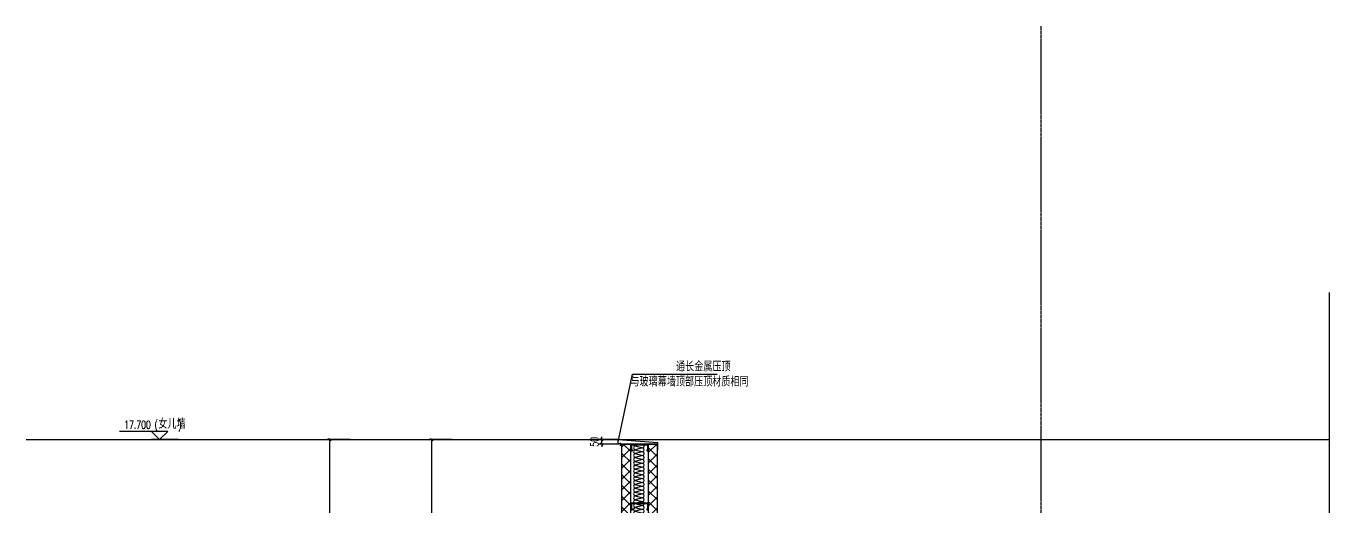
# Model space of a CAD drawing. Extents: x -1899985 to 1774885, y 556286 to 2175695.
# Drawn here: x -1020304 to -1005714, y 585208 to 590567 of the extents above; entities that cross this region are included whole.
import ezdxf

# ---------------------------------------------------------------- set-up
doc = ezdxf.new("R2010")
doc.units = 0
doc.header["$LTSCALE"] = 10
doc.header["$MEASUREMENT"] = 0
doc.linetypes.add('20剖面图$0$__DASH', pattern=[0.35, 0.25, -0.1])
doc.linetypes.add('20剖面图$0$DOTE', pattern=[2.42, 2, -0.2, 0.02, -0.2])
doc.layers.get('Defpoints').update_dxf_attribs({"color": 210})
for name, color, linetype in [('20剖面图$0$A-AXIS-D', 1, 'Continuous'), ('20剖面图$0$A-AXIS-DOTE', 14, '20剖面图$0$DOTE'), ('20剖面图$0$A-HATCH-2', 251, 'Continuous'), ('20剖面图$0$A-LIN-V', 9, 'Continuous'), ('20剖面图$0$AS-WALL', 40, 'Continuous'), ('20剖面图$0$DIM_ELEV', 3, 'Continuous'), ('20剖面图$0$DIM_SYMB', 3, 'Continuous'), ('20剖面图$0$PUB_HATCH', 8, 'Continuous'), ('20剖面图$0$PUB_TEXT', 7, 'Continuous'), ('A-AXIS-DP', 126, 'Continuous'), ('A-LIN-V', 9, 'Continuous'), ('DIM_SYMB', 3, 'Continuous'), ('PUB_TEXT', 7, 'Continuous')]:
    doc.layers.add(name, color=color, linetype=linetype)
doc.styles.add('20剖面图$0$_TCH_DIM', font='SIMPLEX', dxfattribs={"bigfont": 'GBCBIG'})
doc.styles.add('20剖面图$0$_TCH_DIM_T3', font='SIMPLEX', dxfattribs={"width": 0.705882, "bigfont": 'GBCBIG'})
doc.styles.add('_TCH_DIM', font='SIMPLEX', dxfattribs={"bigfont": 'GBCBIG'})
doc.styles.add('_TCH_DIM_T3', font='SIMPLEX', dxfattribs={"width": 0.705882, "bigfont": 'GBCBIG'})
doc.dimstyles.new('20剖面图$0$_TCH_ARCH&&30', dxfattribs={"dimtxt": 89.25, "dimasz": 30, "dimexe": 30, "dimexo": 30, "dimgap": 37.875, "dimtad": 1, "dimdec": 0, "dimzin": 0, "dimdsep": 46, "dimtxsty": '20剖面图$0$_TCH_DIM_T3', "dimblk": '20剖面图$0$_ArchTick', "dimcen": 0.09, "dimclrt": 7, "dimazin": 2, "dimtfac": 1, "dimtdec": 0, "dimtix": 1, "dimtmove": 2, "dimatfit": 3, "dimfxl": 1, "dimtolj": 1, "dimtzin": 0, "dimarcsym": 0})
doc.dimstyles.new('_TCH_ARCH&&30', dxfattribs={"dimtxt": 89.25, "dimasz": 30, "dimexe": 30, "dimexo": 30, "dimgap": 37.875, "dimtad": 1, "dimdec": 0, "dimzin": 0, "dimdsep": 46, "dimtxsty": '_TCH_DIM_T3', "dimblk": 'ARCHTICK', "dimcen": 0.09, "dimclrt": 7, "dimazin": 2, "dimtfac": 1, "dimtdec": 0, "dimtix": 1, "dimtmove": 2, "dimatfit": 3, "dimfxl": 1, "dimtolj": 1, "dimtzin": 0, "dimarcsym": 0})
pattern_1 = [(45, (60, 0), (-60.000061, 60.000061), []), (135, (60, 0), (-60.000061, -60.000061), [])]

# ---------------------------------------------------------------- blocks, each defined once
blk = doc.blocks.new('20剖面图$0$G$C59B9C3A2')
at = {"layer": '20剖面图$0$A-LIN-V'}
blk.add_lwpolyline([(79, -17), (-334, -17)], dxfattribs=at)
at = {"layer": '20剖面图$0$AS-WALL'}
blk.add_lwpolyline([(-334, -38), (-334, -5), (-358, -17), (-358, 33), (79, 0), (79, -84)], dxfattribs=at)
blk = doc.blocks.new('20剖面图$0$_ArchTick')
at = {"color": 0, "linetype": 'ByBlock', "const_width": 0.4}
blk.add_lwpolyline([(-0.5, -0.5), (0.5, 0.5)], dxfattribs=at)
blk = doc.blocks.new('*D258')
at = {"layer": '20剖面图$0$A-AXIS-D', "color": 0, "lineweight": -2, "transparency": 16777216}
for p, q in [((-1015554, 585957), (-1015812, 585957)), ((-1015782, 583557), (-1015782, 585957)), ((-1015554, 583557), (-1015812, 583557))]:
    blk.add_line(p, q, dxfattribs=at)
at = {"layer": 'Defpoints', "color": 0, "transparency": 16777216}
for p in [(-1015782, 585957), (-1015524, 585957), (-1015524, 583557)]:
    blk.add_point(p, dxfattribs=at)
at = {"layer": '20剖面图$0$A-AXIS-D', "color": 0, "lineweight": -2, "transparency": 16777216, "xscale": 30, "yscale": 30, "zscale": 30}
for p, rotation in [((-1015782, 585957), 90), ((-1015782, 583557), 270)]:
    blk.add_blockref('20剖面图$0$_ArchTick', p, dxfattribs=dict(at, rotation=rotation))
at = {"layer": '20剖面图$0$A-AXIS-D', "color": 7, "transparency": 16777216, "insert": (-1015865, 584757), "char_height": 89.2, "attachment_point": 5, "rotation": 90, "style": '20剖面图$0$_TCH_DIM_T3'}
blk.add_mtext('\\A1;2400', dxfattribs=at)
blk = doc.blocks.new('*D259')
at = {"layer": '20剖面图$0$A-AXIS-D', "color": 0, "lineweight": -2, "transparency": 16777216}
for p, q in [((-1016689, 585957), (-1016947, 585957)), ((-1016917, 567957), (-1016917, 585957)), ((-1016689, 567957), (-1016947, 567957))]:
    blk.add_line(p, q, dxfattribs=at)
at = {"layer": 'Defpoints', "color": 0, "transparency": 16777216}
for p in [(-1016917, 585957), (-1016659, 585957), (-1016659, 567957)]:
    blk.add_point(p, dxfattribs=at)
at = {"layer": '20剖面图$0$A-AXIS-D', "color": 0, "lineweight": -2, "transparency": 16777216, "xscale": 30, "yscale": 30, "zscale": 30}
for p, rotation in [((-1016917, 585957), 90), ((-1016917, 567957), 270)]:
    blk.add_blockref('20剖面图$0$_ArchTick', p, dxfattribs=dict(at, rotation=rotation))
at = {"layer": '20剖面图$0$A-AXIS-D', "color": 7, "transparency": 16777216, "insert": (-1017000, 576957), "char_height": 89.2, "attachment_point": 5, "rotation": 90, "style": '20剖面图$0$_TCH_DIM_T3'}
blk.add_mtext('\\A1;18000', dxfattribs=at)
blk = doc.blocks.new('20剖面图$0$CURVEPATTERNLIB$SYSLIB$岩棉板')
at = {"color": 0}
for p, q in [((0, -17), (12, -67)), ((12, -67), (24, -17))]:
    blk.add_line(p, q, dxfattribs=at)
for centre, start, end in [((12, -17), 0, 180), ((0, -67), 270, 0), ((24, -67), 180, 270)]:
    blk.add_arc(centre, 12, start, end, dxfattribs=at)
blk = doc.blocks.new('20剖面图$0$CURVEPATTERNLIB$SYSLIB$防水材料1')
at = {"layer": '20剖面图$0$PUB_HATCH'}
h = blk.add_hatch(dxfattribs=at)
h.set_pattern_fill('ANSI31', color=256, scale=10, angle=90, style=0)
h.set_pattern_definition([(45, (-196995.837, -685381.036), (11.22532015, -11.22532015), [])])
h.paths.add_polyline_path([(35, 0), (0, 0), (0, -100), (35, -100), (35, -90), (30, -90), (30, -95), (5, -95), (5, -5), (30, -5), (30, -10), (35, -10)])
h = blk.add_hatch(dxfattribs=at)
h.set_pattern_fill('ANSI31', color=256, scale=10, angle=90, style=0)
h.set_pattern_definition([(45, (-196695.837, -685381.036), (11.22532015, -11.22532015), [])])
h.paths.add_polyline_path([(335, 0), (300, 0), (300, -100), (335, -100), (335, -90), (330, -90), (330, -95), (305, -95), (305, -5), (330, -5), (330, -10), (335, -10)])
at = {"layer": '20剖面图$0$A-LIN-V', "extrusion": (-3.26108e-18, 2.41725e-31, -1)}
blk.add_line((600, 0), (600, -100), dxfattribs=at)
at = {"layer": '20剖面图$0$A-LIN-V'}
for p, q in [((30, -10), (35, -10)), ((330, -10), (335, -10)), ((30, -90), (35, -90)), ((330, -90), (335, -90))]:
    blk.add_line(p, q, dxfattribs=at)
at = {"layer": '20剖面图$0$A-LIN-V', "extrusion": (-3.26108e-18, 2.41725e-31, -1)}
for points in [[(-35, -10), (-35, 0), (0, 0), (0, -100), (-35, -100), (-35, -90)], [(-335, -10), (-335, 0), (-300, 0), (-300, -100), (-335, -100), (-335, -90)], [(-30, -10), (-30, -5), (-5, -5), (-5, -95), (-30, -95), (-30, -90)], [(-330, -10), (-330, -5), (-305, -5), (-305, -95), (-330, -95), (-330, -90)]]:
    blk.add_lwpolyline(points, dxfattribs=at)
at = {"layer": '20剖面图$0$A-LIN-V', "xscale": 0.8142221102150538, "yscale": 0.8108108108108109, "zscale": 0.8142221102150538}
for p in [(0, -20.1), (19.5, -20.1), (39.1, -20.1), (58.6, -20.1), (78.2, -20.1), (97.7, -20.1), (117.2, -20.1), (136.8, -20.1), (156.3, -20.1), (175.9, -20.1), (195.4, -20.1), (215, -20.1), (234.5, -20.1), (254, -20.1), (273.6, -20.1), (293.1, -20.1), (312.7, -20.1), (332.2, -20.1), (351.7, -20.1), (371.3, -20.1), (390.8, -20.1), (410.4, -20.1), (429.9, -20.1), (449.5, -20.1), (469, -20.1), (488.5, -20.1), (508.1, -20.1), (527.6, -20.1), (547.2, -20.1), (566.7, -20.1), (586.2, -20.1)]:
    blk.add_blockref('20剖面图$0$CURVEPATTERNLIB$SYSLIB$岩棉板', p, dxfattribs=at)
blk = doc.blocks.new('_ArchTick')
at = {"color": 0, "linetype": 'ByBlock', "const_width": 0.4}
blk.add_lwpolyline([(-0.5, -0.5), (0.5, 0.5)], dxfattribs=at)
blk = doc.blocks.new('*D108')
at = {"layer": 'A-AXIS-DP', "color": 0, "lineweight": -2, "transparency": 16777216}
for p, q in [((-1013702, 585957), (-1013917, 585957)), ((-1013887, 585957), (-1013887, 585987)), ((-1013887, 585907), (-1013887, 585957)), ((-1013702, 585907), (-1013917, 585907)), ((-1013887, 585907), (-1013887, 585877))]:
    blk.add_line(p, q, dxfattribs=at)
at = {"layer": 'Defpoints', "color": 0, "transparency": 16777216}
for p in [(-1013887, 585957), (-1013672, 585957), (-1013672, 585907)]:
    blk.add_point(p, dxfattribs=at)
at = {"layer": 'A-AXIS-DP', "color": 0, "lineweight": -2, "transparency": 16777216, "xscale": 30, "yscale": 30, "zscale": 30}
for p, rotation in [((-1013887, 585957), 270), ((-1013887, 585907), 90)]:
    blk.add_blockref('_ArchTick', p, dxfattribs=dict(at, rotation=rotation))
at = {"layer": 'A-AXIS-DP', "color": 7, "transparency": 16777216, "insert": (-1013969, 585932), "char_height": 89.2, "attachment_point": 5, "rotation": 90, "style": '_TCH_DIM_T3'}
blk.add_mtext('\\A1;50', dxfattribs=at)
blk = doc.blocks.new('20剖面图')
at = {"layer": '20剖面图$0$PUB_HATCH'}
h = blk.add_hatch(dxfattribs=at)
h.set_pattern_fill('多孔材料', color=256, scale=30, style=0)
h.set_pattern_definition(pattern_1)
h.paths.add_polyline_path([(-1013564.3, 570657.5), (-1013564.3, 585907.5), (-1013664.3, 585907.5), (-1013664.3, 570657.5)])
h = blk.add_hatch(dxfattribs=at)
h.set_pattern_fill('多孔材料', color=256, scale=30, style=0)
h.set_pattern_definition(pattern_1)
h.paths.add_polyline_path([(-1013264.3, 583157.5), (-1013264.3, 585907.5), (-1013364.3, 585907.5), (-1013364.3, 583157.5)])
at = {"layer": '20剖面图$0$A-AXIS-DOTE'}
blk.add_line((-1008987.4, 565767.9), (-1008987.4, 590567), dxfattribs=at)
at = {"layer": '20剖面图$0$A-AXIS-DOTE', "linetype": '20剖面图$0$__DASH', "ltscale": 2}
blk.add_line((-1020303.7, 585957.5), (-1009591.5, 585957.5), dxfattribs=at)
at = {"layer": '20剖面图$0$A-LIN-V'}
blk.add_line((-1013702.1, 585957.5), (-1005777.2, 585957.5), dxfattribs=at)
at = {"layer": '20剖面图$0$AS-WALL'}
for p, q in [((-1013664.3, 570657.5), (-1013664.3, 585907.5)), ((-1013664.3, 585907.5), (-1013564.3, 585907.5)), ((-1013564.3, 570657.5), (-1013564.3, 585907.5)), ((-1013364.3, 583157.5), (-1013364.3, 585907.5)), ((-1013364.3, 585907.5), (-1013264.3, 585907.5)), ((-1013264.3, 583157.5), (-1013264.3, 585907.5))]:
    blk.add_line(p, q, dxfattribs=at)
at = {"layer": '20剖面图$0$DIM_ELEV'}
for p, q in [((-1018725.7, 586047.5), (-1019262.1, 586047.5)), ((-1018815.7, 585957.5), (-1018905.7, 586047.5)), ((-1018605.7, 585957.5), (-1018905.7, 585957.5)), ((-1018815.7, 585957.5), (-1018725.7, 586047.5))]:
    blk.add_line(p, q, dxfattribs=at)
at = {"layer": '20剖面图$0$DIM_SYMB'}
blk.add_lwpolyline([(-1005777.2, 587596.5), (-1005777.2, 576763.9), (-1005714.2, 576741), (-1005840.2, 576718.7), (-1005777.2, 576696.4), (-1005777.2, 565863.8)], dxfattribs=at)
at = {"layer": '20剖面图$0$A-HATCH-2', "xscale": 2.190559711114787, "yscale": 1.999999999990687, "zscale": 1.999999999990687, "rotation": 269.9999999972877}
blk.add_blockref('20剖面图$0$CURVEPATTERNLIB$SYSLIB$防水材料1', (-1013364.3, 585907.5), dxfattribs=at)
at = {"layer": '20剖面图$0$A-LIN-V'}
blk.add_blockref('20剖面图$0$G$C59B9C3A2', (-1013344.3, 585924.3), dxfattribs=at)
at = {"layer": '20剖面图$0$PUB_TEXT', "style": '20剖面图$0$_TCH_DIM', "width": 0.705882}
for s, height, p in [('17.700', 89.25, (-1019211.1, 586079)), ('(', 89.2, (-1018872.1, 586079)), (')', 89.2, (-1018608.9, 586079))]:
    blk.add_text(s, height=height, dxfattribs=at).set_placement(p)
at = {"layer": '20剖面图$0$PUB_TEXT', "style": '20剖面图$0$_TCH_DIM'}
blk.add_text('女儿墙', height=101.28, dxfattribs=at).set_placement((-1018830.1, 586079))
at = {"layer": '20剖面图$0$A-AXIS-D'}
for p1, p2, picture, middle in [((-1016659.1, 567957.5), (-1016659.1, 585957.5), '*D259', (-1016999.9, 576957.5)), ((-1015524.1, 583557.5), (-1015524.1, 585957.5), '*D258', (-1015864.9, 584757.5))]:
    dim = blk.add_aligned_dim(p1=p1, p2=p2, distance=258.3, dimstyle='20剖面图$0$_TCH_ARCH&&30', dxfattribs=at)
    dim.commit()
    dim.dimension.update_dxf_attribs({"geometry": picture, "text_midpoint": middle})

msp = doc.modelspace()

# ---------------------------------------------------------------- block references
at = {"layer": 'A-LIN-V'}
msp.add_blockref('20剖面图', (0, 0), dxfattribs=at)

# ---------------------------------------------------------------- next in the draw order: linework, layer by layer
at = {"layer": 'DIM_SYMB'}
for p, q in [((-1013702.1, 585932.5), (-1013544.6, 586686.3)), ((-1013544.6, 586686.3), (-1012599.1, 586686.3))]:
    msp.add_line(p, q, dxfattribs=at)

# ---------------------------------------------------------------- next in the draw order: texts
at = {"layer": 'PUB_TEXT', "style": '_TCH_DIM'}
for s, height, p in [('通长金属压顶', 101.28, (-1013058.4, 586717.8)), ('与玻璃幕墙顶部压顶材质相同', 101.277, (-1013566.7, 586549.8))]:
    msp.add_text(s, height=height, dxfattribs=at).set_placement(p)

# ---------------------------------------------------------------- next in the draw order: dimensions: what is measured, and where the dimension line sits
at = {"layer": 'A-AXIS-DP'}
dim = msp.add_aligned_dim(p1=(-1013672.1, 585907.5), p2=(-1013672.1, 585957.5), distance=214.8, dimstyle='_TCH_ARCH&&30', dxfattribs=at)
dim.commit()
dim.dimension.update_dxf_attribs({"geometry": '*D108', "text_midpoint": (-1013969.4, 585932.5)})

doc.saveas('drawing.dxf')
